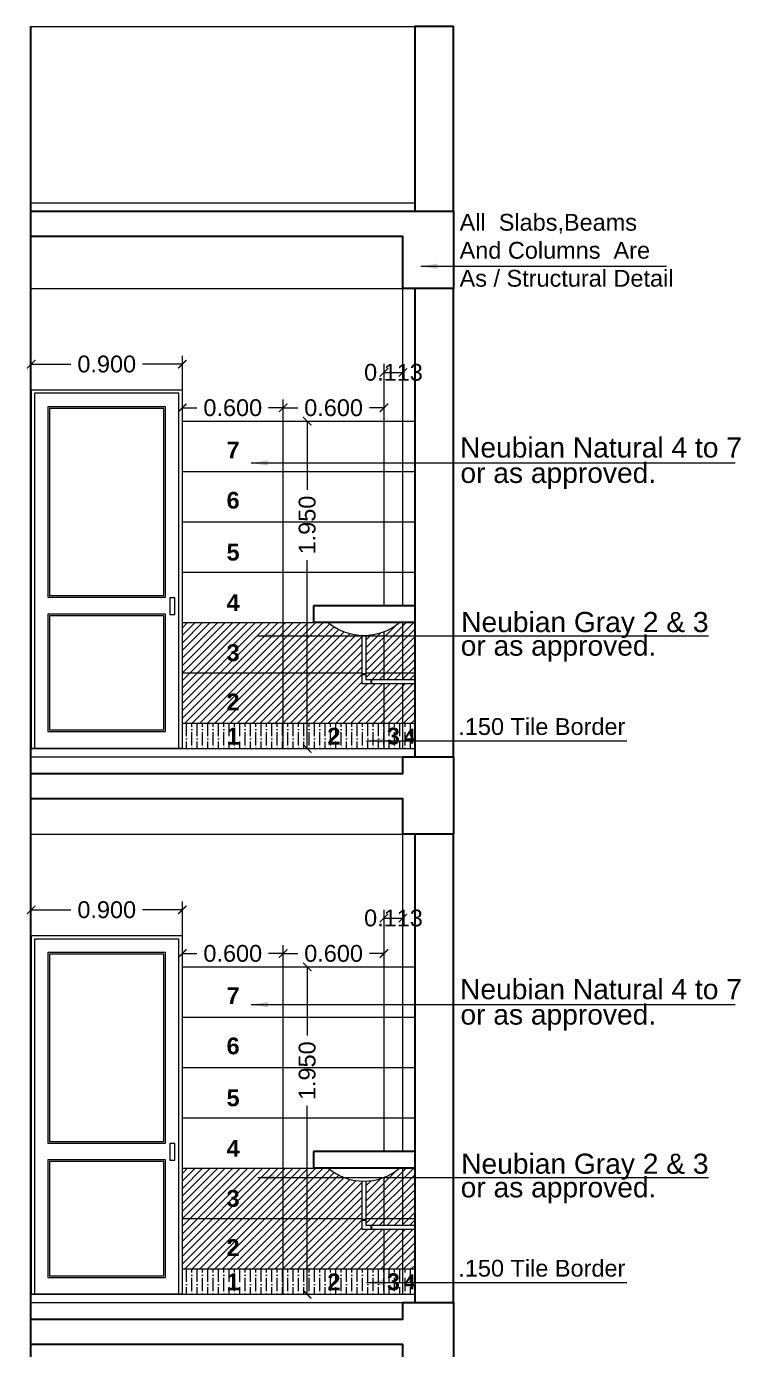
# Model space of a CAD drawing. Header units: millimetres. Extents: x 2733 to 5909, y 1038 to 2089.
# Drawn here: x 2885.24 to 2889.49, y 1048.03 to 1055.91 of the extents above; entities that cross this region are included whole.
import ezdxf

# ---------------------------------------------------------------- set-up
doc = ezdxf.new("R2010")
doc.units = ezdxf.units.MM
doc.header["$PDMODE"] = 35
doc.layers.get('0').update_dxf_attribs({"lineweight": 20})
doc.layers.get('Defpoints').update_dxf_attribs({"lineweight": 15})
for name, color, linetype, lineweight in [('beam', 43, 'Continuous', 20), ('Column', 251, 'Continuous', 30), ('DIM', 6, 'Continuous', 18), ('dim.1', 6, 'Continuous', 18), ('Door', 54, 'Continuous', 18), ('FLOOR FINISH', 10, 'Continuous', 15), ('FUR', 32, 'Continuous', 15), ('Hatch', 43, 'Continuous', 13), ('rcc', 5, 'Continuous', 30), ('RD', 7, 'Continuous', 18), ('slab', 150, 'Continuous', 30), ('TEXT', 7, 'Continuous', 15), ('Text-1', 240, 'Continuous', 15), ('TILE HATCH-2', 123, 'Continuous', 9), ('Tiles', 91, 'Continuous', 9), ('Tiles-Text', 230, 'Continuous', 18), ('Wall', 7, 'Continuous', 30), ('WALL TILE', 40, 'Continuous', 13)]:
    doc.layers.add(name, color=color, linetype=linetype, lineweight=lineweight)
doc.styles.add('dim-stylus bt', font='arial.ttf')
doc.styles.add('L120', font='arial.ttf', dxfattribs={"height": 0.6})
doc.styles.add('Tabrej', font='arial.ttf')
doc.dimstyles.new('DIMEN', dxfattribs={"dimtxt": 0.3, "dimasz": 0.25, "dimexe": 0.18, "dimexo": 0.0625, "dimgap": 0.09, "dimtad": 0, "dimdec": 3, "dimzin": 0, "dimdsep": 46, "dimtxsty": 'Tabrej', "dimcen": 0, "dimclrd": 256, "dimclre": 256, "dimclrt": 7, "dimadec": 0, "dimazin": 0, "dimtfac": 1, "dimtdec": 3, "dimtofl": 0, "dimtmove": 0, "dimatfit": 1, "dimfxl": 0, "dimtolj": 1, "dimtzin": 0, "dimlwd": -1, "dimlwe": -1, "dimarcsym": 0})
doc.dimstyles.new('Tabrej', dxfattribs={"dimtxt": 4, "dimasz": 0.45, "dimexe": 0.18, "dimexo": 0.0625, "dimgap": 0.09, "dimtad": 0, "dimdec": 3, "dimzin": 0, "dimdsep": 46, "dimtxsty": 'Tabrej', "dimcen": 0, "dimclrd": 256, "dimclre": 256, "dimclrt": 7, "dimaunit": 1, "dimadec": 3, "dimazin": 0, "dimtfac": 1, "dimtdec": 3, "dimtofl": 0, "dimtmove": 0, "dimatfit": 3, "dimfxl": 0, "dimtolj": 1, "dimtzin": 0, "dimlwd": -1, "dimlwe": -1, "dimarcsym": 0})
pattern_1 = [(45, (120.12881, 0), (-0.0224506403, 0.0224506403), [])]
pattern_2 = [(45, (120.12881, -3.25), (-0.0224506403, 0.0224506403), [])]

# ---------------------------------------------------------------- blocks, each defined once
blk = doc.blocks.new('dg')
at = {"layer": 'Door', "ltscale": 0.05}
for p, q in [((2524.1037, -1385.8782), (2524.1037, -1383.7432)), ((2525.0037, -1383.7432), (2524.1037, -1383.7432)), ((2525.0037, -1383.7432), (2525.0037, -1385.8782))]:
    blk.add_line(p, q, dxfattribs=at)
at = {"layer": 'Door'}
blk.add_line((2524.1037, -1385.8782), (2525.0037, -1385.8782), dxfattribs=at)
at = {"layer": 'Door', "ltscale": 0.05}
blk.add_lwpolyline([(2524.1237, -1385.8782), (2524.1237, -1383.7632), (2524.9837, -1383.7632), (2524.9837, -1385.8782)], dxfattribs=at)
for points in [[(2524.2037, -1383.8432), (2524.9037, -1383.8432), (2524.9037, -1384.9782), (2524.2037, -1384.9782)], [(2524.2137, -1383.8532), (2524.8937, -1383.8532), (2524.8937, -1384.9682), (2524.2137, -1384.9682)], [(2524.1487, -1384.9804), (2524.1787, -1384.9804), (2524.1787, -1385.0804), (2524.1487, -1385.0804)], [(2524.2037, -1385.0782), (2524.9037, -1385.0782), (2524.9037, -1385.7782), (2524.2037, -1385.7782)], [(2524.2137, -1385.0882), (2524.8937, -1385.0882), (2524.8937, -1385.7682), (2524.2137, -1385.7682)]]:
    blk.add_lwpolyline(points, close=True, dxfattribs=at)
blk = doc.blocks.new('_ArchTick')
at = {"color": 0, "const_width": 0.15}
blk.add_lwpolyline([(-0.5, -0.5), (0.5, 0.5)], dxfattribs=at)
blk = doc.blocks.new('*D514')
at = {"layer": 'Defpoints', "color": 0, "lineweight": 15, "transparency": 16777216}
for p in [(2887.4766, 1053.8532), (2887.3639, 1053.5685), (2887.4766, 1053.5635)]:
    blk.add_point(p, dxfattribs=at)
at = {"layer": 'DIM', "transparency": 16777216}
for p, q in [((2887.3639, 1053.57), (2887.3639, 1053.9032)), ((2887.4766, 1053.565), (2887.4766, 1053.9032)), ((2887.3639, 1053.8532), (2887.4766, 1053.8532))]:
    blk.add_line(p, q, dxfattribs=at)
at = {"layer": 'DIM', "transparency": 16777216, "xscale": 0.05, "yscale": 0.05, "zscale": 0.05, "rotation": 180}
blk.add_blockref('_ArchTick', (2887.3639, 1053.8532), dxfattribs=at)
at = {"layer": 'DIM', "transparency": 16777216, "xscale": 0.05, "yscale": 0.05, "zscale": 0.05}
blk.add_blockref('_ArchTick', (2887.4766, 1053.8532), dxfattribs=at)
at = {"layer": 'DIM', "color": 7, "transparency": 16777216, "insert": (2887.4202, 1053.8532), "char_height": 0.1, "attachment_point": 5, "style": 'Tabrej'}
blk.add_mtext('\\A1;0.113', dxfattribs=at)
blk = doc.blocks.new('*D515')
at = {"layer": 'Defpoints', "color": 0, "lineweight": 15, "transparency": 16777216}
for p in [(2887.3639, 1053.6424), (2886.7639, 1053.5685), (2887.3639, 1053.5635)]:
    blk.add_point(p, dxfattribs=at)
at = {"layer": 'DIM', "transparency": 16777216}
for p, q in [((2886.7639, 1053.57), (2886.7639, 1053.6924)), ((2886.7639, 1053.6424), (2886.8503, 1053.6424)), ((2887.3639, 1053.6424), (2887.2774, 1053.6424)), ((2887.3639, 1053.565), (2887.3639, 1053.6924))]:
    blk.add_line(p, q, dxfattribs=at)
at = {"layer": 'DIM', "transparency": 16777216, "xscale": 0.05, "yscale": 0.05, "zscale": 0.05, "rotation": 180}
blk.add_blockref('_ArchTick', (2886.7639, 1053.6424), dxfattribs=at)
at = {"layer": 'DIM', "transparency": 16777216, "xscale": 0.05, "yscale": 0.05, "zscale": 0.05}
blk.add_blockref('_ArchTick', (2887.3639, 1053.6424), dxfattribs=at)
at = {"layer": 'DIM', "color": 7, "transparency": 16777216, "insert": (2887.0639, 1053.6424), "char_height": 0.1, "attachment_point": 5, "style": 'Tabrej'}
blk.add_mtext('\\A1;0.600', dxfattribs=at)
blk = doc.blocks.new('*D516')
at = {"layer": 'Defpoints', "color": 0, "lineweight": 15, "transparency": 16777216}
for p in [(2886.7639, 1053.6424), (2886.1639, 1053.5685), (2886.7639, 1053.5635)]:
    blk.add_point(p, dxfattribs=at)
at = {"layer": 'DIM', "transparency": 16777216}
for p, q in [((2886.1639, 1053.57), (2886.1639, 1053.6924)), ((2886.1639, 1053.6424), (2886.2503, 1053.6424)), ((2886.7639, 1053.6424), (2886.6774, 1053.6424)), ((2886.7639, 1053.565), (2886.7639, 1053.6924))]:
    blk.add_line(p, q, dxfattribs=at)
at = {"layer": 'DIM', "transparency": 16777216, "xscale": 0.05, "yscale": 0.05, "zscale": 0.05, "rotation": 180}
blk.add_blockref('_ArchTick', (2886.1639, 1053.6424), dxfattribs=at)
at = {"layer": 'DIM', "transparency": 16777216, "xscale": 0.05, "yscale": 0.05, "zscale": 0.05}
blk.add_blockref('_ArchTick', (2886.7639, 1053.6424), dxfattribs=at)
at = {"layer": 'DIM', "color": 7, "transparency": 16777216, "insert": (2886.4639, 1053.6424), "char_height": 0.1, "attachment_point": 5, "style": 'Tabrej'}
blk.add_mtext('\\A1;0.600', dxfattribs=at)
blk = doc.blocks.new('*D517')
at = {"layer": 'Defpoints', "color": 0, "lineweight": 15, "transparency": 16777216}
for p in [(2886.1639, 1053.9025), (2885.2639, 1053.7485), (2886.1639, 1053.7485)]:
    blk.add_point(p, dxfattribs=at)
at = {"layer": 'DIM', "transparency": 16777216}
for p, q in [((2885.2639, 1053.75), (2885.2639, 1053.9525)), ((2886.1639, 1053.75), (2886.1639, 1053.9525)), ((2885.2639, 1053.9025), (2885.5003, 1053.9025)), ((2886.1639, 1053.9025), (2885.9274, 1053.9025))]:
    blk.add_line(p, q, dxfattribs=at)
at = {"layer": 'DIM', "transparency": 16777216, "xscale": 0.05, "yscale": 0.05, "zscale": 0.05, "rotation": 180}
blk.add_blockref('_ArchTick', (2885.2639, 1053.9025), dxfattribs=at)
at = {"layer": 'DIM', "transparency": 16777216, "xscale": 0.05, "yscale": 0.05, "zscale": 0.05}
blk.add_blockref('_ArchTick', (2886.1639, 1053.9025), dxfattribs=at)
at = {"layer": 'DIM', "color": 7, "transparency": 16777216, "insert": (2885.7139, 1053.9025), "char_height": 0.1, "attachment_point": 5, "style": 'Tabrej'}
blk.add_mtext('\\A1;0.900', dxfattribs=at)
blk = doc.blocks.new('*D518')
at = {"layer": 'Defpoints', "color": 0, "lineweight": 15, "transparency": 16777216}
for p in [(2886.7958, 1053.5625), (2886.8215, 1051.6125), (2886.9068, 1051.6125)]:
    blk.add_point(p, dxfattribs=at)
at = {"layer": 'DIM', "transparency": 16777216}
for p, q in [((2886.7973, 1053.5625), (2886.9568, 1053.5625)), ((2886.9068, 1053.5625), (2886.9068, 1053.1531)), ((2886.9068, 1051.6125), (2886.9068, 1052.7354)), ((2886.823, 1051.6125), (2886.9568, 1051.6125))]:
    blk.add_line(p, q, dxfattribs=at)
at = {"layer": 'DIM', "transparency": 16777216, "xscale": 0.05, "yscale": 0.05, "zscale": 0.05}
for p, rotation in [((2886.9068, 1053.5625), 90), ((2886.9068, 1051.6125), 270)]:
    blk.add_blockref('_ArchTick', p, dxfattribs=dict(at, rotation=rotation))
at = {"layer": 'DIM', "color": 7, "transparency": 16777216, "insert": (2886.9068, 1052.9442), "char_height": 0.1, "attachment_point": 5, "rotation": 90, "style": 'Tabrej'}
blk.add_mtext('\\A1;1.950', dxfattribs=at)
blk = doc.blocks.new('*D519')
at = {"layer": 'Defpoints', "color": 0, "lineweight": 15, "transparency": 16777216}
for p in [(2887.4766, 1050.6032), (2887.3639, 1050.3185), (2887.4766, 1050.3135)]:
    blk.add_point(p, dxfattribs=at)
at = {"layer": 'DIM', "transparency": 16777216}
for p, q in [((2887.3639, 1050.32), (2887.3639, 1050.6532)), ((2887.4766, 1050.315), (2887.4766, 1050.6532)), ((2887.3639, 1050.6032), (2887.4766, 1050.6032))]:
    blk.add_line(p, q, dxfattribs=at)
at = {"layer": 'DIM', "transparency": 16777216, "xscale": 0.05, "yscale": 0.05, "zscale": 0.05, "rotation": 180}
blk.add_blockref('_ArchTick', (2887.3639, 1050.6032), dxfattribs=at)
at = {"layer": 'DIM', "transparency": 16777216, "xscale": 0.05, "yscale": 0.05, "zscale": 0.05}
blk.add_blockref('_ArchTick', (2887.4766, 1050.6032), dxfattribs=at)
at = {"layer": 'DIM', "color": 7, "transparency": 16777216, "insert": (2887.4202, 1050.6032), "char_height": 0.1, "attachment_point": 5, "style": 'Tabrej'}
blk.add_mtext('\\A1;0.113', dxfattribs=at)
blk = doc.blocks.new('*D520')
at = {"layer": 'Defpoints', "color": 0, "lineweight": 15, "transparency": 16777216}
for p in [(2887.3639, 1050.3924), (2886.7639, 1050.3185), (2887.3639, 1050.3135)]:
    blk.add_point(p, dxfattribs=at)
at = {"layer": 'DIM', "transparency": 16777216}
for p, q in [((2886.7639, 1050.32), (2886.7639, 1050.4424)), ((2886.7639, 1050.3924), (2886.8503, 1050.3924)), ((2887.3639, 1050.3924), (2887.2774, 1050.3924)), ((2887.3639, 1050.315), (2887.3639, 1050.4424))]:
    blk.add_line(p, q, dxfattribs=at)
at = {"layer": 'DIM', "transparency": 16777216, "xscale": 0.05, "yscale": 0.05, "zscale": 0.05, "rotation": 180}
blk.add_blockref('_ArchTick', (2886.7639, 1050.3924), dxfattribs=at)
at = {"layer": 'DIM', "transparency": 16777216, "xscale": 0.05, "yscale": 0.05, "zscale": 0.05}
blk.add_blockref('_ArchTick', (2887.3639, 1050.3924), dxfattribs=at)
at = {"layer": 'DIM', "color": 7, "transparency": 16777216, "insert": (2887.0639, 1050.3924), "char_height": 0.1, "attachment_point": 5, "style": 'Tabrej'}
blk.add_mtext('\\A1;0.600', dxfattribs=at)
blk = doc.blocks.new('*D521')
at = {"layer": 'Defpoints', "color": 0, "lineweight": 15, "transparency": 16777216}
for p in [(2886.7639, 1050.3924), (2886.1639, 1050.3185), (2886.7639, 1050.3135)]:
    blk.add_point(p, dxfattribs=at)
at = {"layer": 'DIM', "transparency": 16777216}
for p, q in [((2886.1639, 1050.32), (2886.1639, 1050.4424)), ((2886.1639, 1050.3924), (2886.2503, 1050.3924)), ((2886.7639, 1050.3924), (2886.6774, 1050.3924)), ((2886.7639, 1050.315), (2886.7639, 1050.4424))]:
    blk.add_line(p, q, dxfattribs=at)
at = {"layer": 'DIM', "transparency": 16777216, "xscale": 0.05, "yscale": 0.05, "zscale": 0.05, "rotation": 180}
blk.add_blockref('_ArchTick', (2886.1639, 1050.3924), dxfattribs=at)
at = {"layer": 'DIM', "transparency": 16777216, "xscale": 0.05, "yscale": 0.05, "zscale": 0.05}
blk.add_blockref('_ArchTick', (2886.7639, 1050.3924), dxfattribs=at)
at = {"layer": 'DIM', "color": 7, "transparency": 16777216, "insert": (2886.4639, 1050.3924), "char_height": 0.1, "attachment_point": 5, "style": 'Tabrej'}
blk.add_mtext('\\A1;0.600', dxfattribs=at)
blk = doc.blocks.new('*D523')
at = {"layer": 'Defpoints', "color": 0, "lineweight": 15, "transparency": 16777216}
for p in [(2886.1639, 1050.6525), (2885.2639, 1050.4985), (2886.1639, 1050.4985)]:
    blk.add_point(p, dxfattribs=at)
at = {"layer": 'DIM', "transparency": 16777216}
for p, q in [((2885.2639, 1050.5), (2885.2639, 1050.7025)), ((2885.2639, 1050.6525), (2885.5003, 1050.6525)), ((2886.1639, 1050.6525), (2885.9274, 1050.6525)), ((2886.1639, 1050.5), (2886.1639, 1050.7025))]:
    blk.add_line(p, q, dxfattribs=at)
at = {"layer": 'DIM', "transparency": 16777216, "xscale": 0.05, "yscale": 0.05, "zscale": 0.05, "rotation": 180}
blk.add_blockref('_ArchTick', (2885.2639, 1050.6525), dxfattribs=at)
at = {"layer": 'DIM', "transparency": 16777216, "xscale": 0.05, "yscale": 0.05, "zscale": 0.05}
blk.add_blockref('_ArchTick', (2886.1639, 1050.6525), dxfattribs=at)
at = {"layer": 'DIM', "color": 7, "transparency": 16777216, "insert": (2885.7139, 1050.6525), "char_height": 0.1, "attachment_point": 5, "style": 'Tabrej'}
blk.add_mtext('\\A1;0.900', dxfattribs=at)
blk = doc.blocks.new('*D522')
at = {"layer": 'Defpoints', "color": 0, "lineweight": 15, "transparency": 16777216}
for p in [(2886.7958, 1050.3125), (2886.8215, 1048.3625), (2886.9068, 1048.3625)]:
    blk.add_point(p, dxfattribs=at)
at = {"layer": 'DIM', "transparency": 16777216}
for p, q in [((2886.7973, 1050.3125), (2886.9568, 1050.3125)), ((2886.9068, 1050.3125), (2886.9068, 1049.9031)), ((2886.9068, 1048.3625), (2886.9068, 1049.4854)), ((2886.823, 1048.3625), (2886.9568, 1048.3625))]:
    blk.add_line(p, q, dxfattribs=at)
at = {"layer": 'DIM', "transparency": 16777216, "xscale": 0.05, "yscale": 0.05, "zscale": 0.05}
for p, rotation in [((2886.9068, 1050.3125), 90), ((2886.9068, 1048.3625), 270)]:
    blk.add_blockref('_ArchTick', p, dxfattribs=dict(at, rotation=rotation))
at = {"layer": 'DIM', "color": 7, "transparency": 16777216, "insert": (2886.9068, 1049.6942), "char_height": 0.1, "attachment_point": 5, "rotation": 90, "style": 'Tabrej'}
blk.add_mtext('\\A1;1.950', dxfattribs=at)
blk = doc.blocks.new('gd')
at = {"layer": 'TEXT', "insert": (2851.3562, 1054.9194), "char_height": 0.1, "width": 22.011289, "attachment_point": 1, "style": 'L120'}
blk.add_mtext('All  Slabs,Beams\\PAnd Columns  Are\\PAs / Structural Detail', dxfattribs=at)
at = {"layer": 'dim.1', "ltscale": 0.02}
blk.add_leader([(2851.125, 1054.6077), (2852.588, 1054.6077)], dimstyle='Tabrej', override={"dimasz": 0.1}, dxfattribs=at)

msp = doc.modelspace()

# ---------------------------------------------------------------- hatches: boundary and pattern name
at = {"layer": 'Hatch', "lineweight": 15}
h = msp.add_hatch(dxfattribs=at)
h.set_pattern_fill('ANSI36', color=256, scale=0.01, angle=45, style=0)
h.set_pattern_definition([(90, (120.12881, 0), (-0.03175, 0.0555625), [0.079375, -0.015875, 0, -0.015875])])
h.paths.add_polyline_path([(2886.7639, 1051.7635), (2886.1639, 1051.7635), (2886.1639, 1051.6135), (2886.7639, 1051.6135)])
h.paths.add_polyline_path([(2887.3639, 1051.7635), (2886.7639, 1051.7635), (2886.7639, 1051.6135), (2887.3639, 1051.6135)])
h.paths.add_polyline_path([(2887.4766, 1051.7635), (2887.3639, 1051.7635), (2887.3639, 1051.6135), (2887.4766, 1051.6135)], flags=16)
h.paths.add_polyline_path([(2887.5466, 1051.7635), (2887.4766, 1051.7635), (2887.4766, 1051.6135), (2887.5466, 1051.6135)], flags=16)
h.paths.add_polyline_path([(2886.4079, 1051.5818), (2886.5356, 1051.5818), (2886.5356, 1051.7878), (2886.4079, 1051.7878)], flags=9)
h.paths.add_polyline_path([(2887.0038, 1051.5818), (2887.1315, 1051.5818), (2887.1315, 1051.7878), (2887.0038, 1051.7878)], flags=9)
h.paths.add_polyline_path([(2887.3565, 1051.5826), (2887.4842, 1051.5826), (2887.4842, 1051.7887), (2887.3565, 1051.7887)], flags=9)
h.paths.add_polyline_path([(2887.4607, 1051.5943), (2887.5731, 1051.5943), (2887.5731, 1051.7757), (2887.4607, 1051.7757)], flags=9)
h = msp.add_hatch(dxfattribs=at)
h.set_pattern_fill('ANSI36', color=256, scale=0.01, angle=45, style=0)
h.set_pattern_definition([(90, (120.12881, -3.25), (-0.03175, 0.0555625), [0.079375, -0.015875, 0, -0.015875])])
h.paths.add_polyline_path([(2886.7639, 1048.5135), (2886.1639, 1048.5135), (2886.1639, 1048.3635), (2886.7639, 1048.3635)])
h.paths.add_polyline_path([(2887.3639, 1048.5135), (2886.7639, 1048.5135), (2886.7639, 1048.3635), (2887.3639, 1048.3635)])
h.paths.add_polyline_path([(2887.4766, 1048.5135), (2887.3639, 1048.5135), (2887.3639, 1048.3635), (2887.4766, 1048.3635)], flags=16)
h.paths.add_polyline_path([(2887.5466, 1048.5135), (2887.4766, 1048.5135), (2887.4766, 1048.3635), (2887.5466, 1048.3635)], flags=16)
h.paths.add_polyline_path([(2886.4079, 1048.3318), (2886.5356, 1048.3318), (2886.5356, 1048.5378), (2886.4079, 1048.5378)], flags=9)
h.paths.add_polyline_path([(2887.0038, 1048.3318), (2887.1315, 1048.3318), (2887.1315, 1048.5378), (2887.0038, 1048.5378)], flags=9)
h.paths.add_polyline_path([(2887.3565, 1048.3326), (2887.4842, 1048.3326), (2887.4842, 1048.5387), (2887.3565, 1048.5387)], flags=9)
h.paths.add_polyline_path([(2887.4607, 1048.3443), (2887.5731, 1048.3443), (2887.5731, 1048.5257), (2887.4607, 1048.5257)], flags=9)
at = {"layer": 'TILE HATCH-2'}
h = msp.add_hatch(dxfattribs=at)
h.set_pattern_fill('ANSI31', color=256, scale=0.01, style=0)
h.set_pattern_definition(pattern_1)
h.paths.add_polyline_path([(2886.7639, 1052.3635), (2886.1639, 1052.3635), (2886.1639, 1052.0635), (2886.7639, 1052.0635)])
h.paths.add_polyline_path([(2886.7639, 1052.0635), (2886.1639, 1052.0635), (2886.1639, 1051.7635), (2886.7639, 1051.7635)])
h.paths.add_polyline_path([(2887.3639, 1051.9997), (2887.2315, 1051.9997), (2887.2315, 1052.0635), (2886.7639, 1052.0635), (2886.7639, 1051.7635), (2887.3639, 1051.7635)])
h.paths.add_polyline_path([(2887.2315, 1052.2866, -0.166189), (2887.0318, 1052.3635), (2886.944, 1052.3635), (2886.7639, 1052.3635), (2886.7639, 1052.0635), (2887.2315, 1052.0635)])
h.paths.add_polyline_path([(2887.3639, 1052.3089, -0.083417), (2887.2565, 1052.2866), (2887.2565, 1052.0635), (2887.3639, 1052.0635)])
h.paths.add_polyline_path([(2887.4766, 1052.363), (2887.4558, 1052.363, -0.081158), (2887.3639, 1052.3089), (2887.3639, 1052.0635), (2887.4766, 1052.0635)])
h.paths.add_polyline_path([(2887.5466, 1052.363), (2887.4766, 1052.363), (2887.4766, 1052.0635), (2887.5466, 1052.0635)])
h.paths.add_polyline_path([(2887.4766, 1051.9997), (2887.3639, 1051.9997), (2887.3639, 1051.7635), (2887.4766, 1051.7635)])
h.paths.add_polyline_path([(2887.5466, 1051.9997), (2887.4766, 1051.9997), (2887.4766, 1051.7635), (2887.5466, 1051.7635)])
h.paths.add_polyline_path([(2886.4024, 1052.0791), (2886.5301, 1052.0791), (2886.5301, 1052.2852), (2886.4024, 1052.2852)], flags=24)
h.paths.add_polyline_path([(2886.4038, 1051.7856), (2886.5315, 1051.7856), (2886.5315, 1051.9917), (2886.4038, 1051.9917)], flags=24)
h = msp.add_hatch(dxfattribs=at)
h.set_pattern_fill('ANSI31', color=256, scale=0.01, style=0)
h.set_pattern_definition(pattern_1)
h.paths.add_polyline_path([(2887.4766, 1052.0635), (2887.3639, 1052.0635), (2887.3639, 1052.0247), (2887.4766, 1052.0247)])
h.paths.add_polyline_path([(2887.5466, 1052.0635), (2887.4766, 1052.0635), (2887.4766, 1052.0247), (2887.5466, 1052.0247)])
h.paths.add_polyline_path([(2887.3639, 1052.0635), (2887.2565, 1052.0635), (2887.2565, 1052.0247), (2887.3639, 1052.0247)])
h = msp.add_hatch(dxfattribs=at)
h.set_pattern_fill('ANSI31', color=256, scale=0.01, style=0)
h.set_pattern_definition(pattern_2)
h.paths.add_polyline_path([(2886.7639, 1049.1135), (2886.1639, 1049.1135), (2886.1639, 1048.8135), (2886.7639, 1048.8135)])
h.paths.add_polyline_path([(2886.7639, 1048.8135), (2886.1639, 1048.8135), (2886.1639, 1048.5135), (2886.7639, 1048.5135)])
h.paths.add_polyline_path([(2887.3639, 1048.7497), (2887.2315, 1048.7497), (2887.2315, 1048.8135), (2886.7639, 1048.8135), (2886.7639, 1048.5135), (2887.3639, 1048.5135)])
h.paths.add_polyline_path([(2887.2315, 1049.0366, -0.166189), (2887.0318, 1049.1135), (2886.944, 1049.1135), (2886.7639, 1049.1135), (2886.7639, 1048.8135), (2887.2315, 1048.8135)])
h.paths.add_polyline_path([(2887.3639, 1049.0589, -0.083417), (2887.2565, 1049.0366), (2887.2565, 1048.8135), (2887.3639, 1048.8135)])
h.paths.add_polyline_path([(2887.4766, 1049.113), (2887.4558, 1049.113, -0.081158), (2887.3639, 1049.0589), (2887.3639, 1048.8135), (2887.4766, 1048.8135)])
h.paths.add_polyline_path([(2887.5466, 1049.113), (2887.4766, 1049.113), (2887.4766, 1048.8135), (2887.5466, 1048.8135)])
h.paths.add_polyline_path([(2887.4766, 1048.7497), (2887.3639, 1048.7497), (2887.3639, 1048.5135), (2887.4766, 1048.5135)])
h.paths.add_polyline_path([(2887.5466, 1048.7497), (2887.4766, 1048.7497), (2887.4766, 1048.5135), (2887.5466, 1048.5135)])
h.paths.add_polyline_path([(2886.4024, 1048.8291), (2886.5301, 1048.8291), (2886.5301, 1049.0352), (2886.4024, 1049.0352)], flags=24)
h.paths.add_polyline_path([(2886.4038, 1048.5356), (2886.5315, 1048.5356), (2886.5315, 1048.7417), (2886.4038, 1048.7417)], flags=24)
h = msp.add_hatch(dxfattribs=at)
h.set_pattern_fill('ANSI31', color=256, scale=0.01, style=0)
h.set_pattern_definition(pattern_2)
h.paths.add_polyline_path([(2887.4766, 1048.8135), (2887.3639, 1048.8135), (2887.3639, 1048.7747), (2887.4766, 1048.7747)])
h.paths.add_polyline_path([(2887.5466, 1048.8135), (2887.4766, 1048.8135), (2887.4766, 1048.7747), (2887.5466, 1048.7747)])
h.paths.add_polyline_path([(2887.3639, 1048.8135), (2887.2565, 1048.8135), (2887.2565, 1048.7747), (2887.3639, 1048.7747)])

# ---------------------------------------------------------------- linework, layer by layer
at = {"lineweight": 15}
msp.add_line((2885.2605, 1055.9135), (2887.7766, 1055.9135), dxfattribs=at)
at = {"layer": 'beam', "lineweight": 15}
for p, q in [((2885.2605, 1054.3535), (2887.4766, 1054.3535)), ((2885.2605, 1051.1035), (2887.4766, 1051.1035))]:
    msp.add_line(p, q, dxfattribs=at)
at = {"layer": 'Column', "lineweight": 15}
for p, q in [((2887.4766, 1053.5635), (2887.4766, 1054.3535)), ((2887.4766, 1050.3135), (2887.4766, 1051.1035))]:
    msp.add_line(p, q, dxfattribs=at)
at = {"layer": 'FLOOR FINISH', "lineweight": 15}
for p, q in [((2885.2605, 1054.8635), (2887.5466, 1054.8635)), ((2885.2605, 1051.6135), (2887.5466, 1051.6135)), ((2885.2605, 1051.5635), (2887.4766, 1051.5635)), ((2885.2605, 1048.3635), (2887.5466, 1048.3635)), ((2885.2605, 1048.3135), (2887.4766, 1048.3135))]:
    msp.add_line(p, q, dxfattribs=at)
at = {"layer": 'FUR'}
for p, q in [((2887.2315, 1052.2864), (2887.2315, 1051.9997)), ((2887.2565, 1052.2864), (2887.2565, 1052.0247)), ((2887.2565, 1052.0583), (2887.2315, 1052.0583)), ((2887.2565, 1052.0528), (2887.2315, 1052.0528)), ((2887.2315, 1051.9997), (2887.5466, 1051.9997)), ((2887.2565, 1052.0247), (2887.5466, 1052.0247)), ((2887.2846, 1052.0247), (2887.2846, 1051.9997)), ((2887.2901, 1052.0247), (2887.2901, 1051.9997)), ((2887.2315, 1049.0364), (2887.2315, 1048.7497)), ((2887.2565, 1049.0364), (2887.2565, 1048.7747)), ((2887.2565, 1048.8083), (2887.2315, 1048.8083)), ((2887.2565, 1048.8028), (2887.2315, 1048.8028)), ((2887.2315, 1048.7497), (2887.5466, 1048.7497)), ((2887.2565, 1048.7747), (2887.5466, 1048.7747)), ((2887.2846, 1048.7747), (2887.2846, 1048.7497)), ((2887.2901, 1048.7747), (2887.2901, 1048.7497))]:
    msp.add_line(p, q, dxfattribs=at)
for centre in [(2887.244, 1052.6172), (2887.244, 1049.3672)]:
    msp.add_arc(centre, 0.3308, 230.09182, 309.90818, dxfattribs=at)
at = {"layer": 'rcc'}
for points in [[(2885.2605, 1054.8135), (2887.7766, 1054.8135), (2887.7766, 1054.3535), (2887.4766, 1054.3535), (2887.4766, 1054.6635), (2885.2605, 1054.6635)], [(2885.2605, 1051.4635), (2887.4766, 1051.4635), (2887.4766, 1051.5635), (2887.7766, 1051.5635), (2887.7766, 1051.1035), (2887.4766, 1051.1035), (2887.4766, 1051.3135), (2885.2605, 1051.3135)], [(2885.2605, 1048.2135), (2887.4766, 1048.2135), (2887.4766, 1048.3135), (2887.7766, 1048.3135), (2887.7766, 1047.8535), (2887.4766, 1047.8535), (2887.4766, 1048.0635), (2885.2605, 1048.0635)]]:
    msp.add_lwpolyline(points, dxfattribs=at)
at = {"layer": 'slab'}
for p, q in [((2887.5466, 1052.4635), (2886.944, 1052.4635)), ((2886.944, 1052.4635), (2886.944, 1052.3635)), ((2887.5466, 1052.3635), (2886.944, 1052.3635)), ((2887.5466, 1049.2135), (2886.944, 1049.2135)), ((2886.944, 1049.2135), (2886.944, 1049.1135)), ((2887.5466, 1049.1135), (2886.944, 1049.1135))]:
    msp.add_line(p, q, dxfattribs=at)
at = {"layer": 'Tiles', "lineweight": 15}
for p, q in [((2886.1639, 1053.5635), (2887.5466, 1053.5635)), ((2886.7639, 1051.6135), (2886.7639, 1053.5635)), ((2887.3639, 1052.4635), (2887.3639, 1053.5635)), ((2887.4766, 1052.4635), (2887.4766, 1053.5635)), ((2886.1639, 1053.2635), (2887.5466, 1053.2635)), ((2886.1639, 1052.9635), (2887.5466, 1052.9635)), ((2886.1639, 1052.6635), (2887.5466, 1052.6635)), ((2886.1639, 1052.3635), (2887.5466, 1052.3635)), ((2887.4766, 1052.0247), (2887.4766, 1052.3635)), ((2887.3639, 1052.0247), (2887.3639, 1052.3089)), ((2886.1639, 1052.0635), (2887.2315, 1052.0635)), ((2887.2565, 1052.0635), (2887.5466, 1052.0635)), ((2887.3639, 1051.6135), (2887.3639, 1051.9997)), ((2887.4766, 1051.6135), (2887.4766, 1051.9997)), ((2886.1639, 1051.7635), (2887.5466, 1051.7635)), ((2886.1639, 1050.3135), (2887.5466, 1050.3135)), ((2886.7639, 1048.3635), (2886.7639, 1050.3135)), ((2887.3639, 1049.2135), (2887.3639, 1050.3135)), ((2887.4766, 1049.2135), (2887.4766, 1050.3135)), ((2886.1639, 1050.0135), (2887.5466, 1050.0135)), ((2886.1639, 1049.7135), (2887.5466, 1049.7135)), ((2886.1639, 1049.4135), (2887.5466, 1049.4135)), ((2886.1639, 1049.1135), (2887.5466, 1049.1135)), ((2887.3639, 1048.7747), (2887.3639, 1049.0589)), ((2887.4766, 1048.7747), (2887.4766, 1049.1135)), ((2886.1639, 1048.8135), (2887.2315, 1048.8135)), ((2887.2565, 1048.8135), (2887.5466, 1048.8135)), ((2887.3639, 1048.3635), (2887.3639, 1048.7497)), ((2887.4766, 1048.3635), (2887.4766, 1048.7497)), ((2886.1639, 1048.5135), (2887.5466, 1048.5135))]:
    msp.add_line(p, q, dxfattribs=at)
at = {"layer": 'Wall'}
msp.add_line((2885.2605, 1055.9135), (2885.2605, 1041.8135), dxfattribs=at)
for points in [[(2887.5466, 1054.8135), (2887.7766, 1054.8135), (2887.7766, 1055.9135), (2887.5466, 1055.9135)], [(2887.5466, 1051.5635), (2887.7766, 1051.5635), (2887.7766, 1054.3535), (2887.5466, 1054.3535)], [(2887.5466, 1048.3135), (2887.7766, 1048.3135), (2887.7766, 1051.1035), (2887.5466, 1051.1035)]]:
    msp.add_lwpolyline(points, close=True, dxfattribs=at)
at = {"layer": 'WALL TILE', "ltscale": 0.05}
for p, q in [((2887.4558, 1052.363), (2887.5466, 1052.363)), ((2887.4558, 1049.113), (2887.5466, 1049.113))]:
    msp.add_line(p, q, dxfattribs=at)

# ---------------------------------------------------------------- block references
at = {"layer": 'Door', "linetype": 'Continuous', "xscale": -1}
for p in [(5410.2675, 2437.4917), (5410.2675, 2434.2417)]:
    msp.add_blockref('dg', p, dxfattribs=at)
at = {"layer": 'RD', "lineweight": 15}
msp.add_blockref('gd', (36.4576, -0.1223), dxfattribs=at)

# ---------------------------------------------------------------- texts
at = {"layer": 'TEXT', "char_height": 0.1, "width": 1.137347, "attachment_point": 3, "style": 'L120'}
for insert in [(2888.8002, 1051.7939), (2888.8002, 1048.5678)]:
    msp.add_mtext('{\\fArial|b0|i0|c0|p34; .150 Tile Border}', dxfattribs=dict(at, insert=insert))
at = {"layer": 'Text-1', "linetype": 'Continuous', "style": 'dim-stylus bt'}
for s, p in [('        Neubian Natural 4 to 7', (2887.4442, 1053.346)), ('or as approved.', (2887.8189, 1053.1949)), ('     Neubian Gray 2 & 3', (2887.5904, 1052.3065)), ('or as approved.', (2887.8203, 1052.166)), ('        Neubian Natural 4 to 7', (2887.4442, 1050.1199)), ('or as approved.', (2887.8189, 1049.9688)), ('     Neubian Gray 2 & 3', (2887.5904, 1049.0804)), ('or as approved.', (2887.8203, 1048.9398))]:
    msp.add_text(s, height=0.12, dxfattribs=at).set_placement(p)
at = {"layer": 'Tiles-Text', "width": 0.096954, "attachment_point": 5, "style": 'dim-stylus bt'}
for s, insert, char_height in [('{\\fArial|b1|i0|c0|p34;7}', (2886.4659, 1053.3912), 0.1), ('{\\fArial|b1|i0|c0|p34;6}', (2886.4659, 1053.0912), 0.1), ('{\\fArial|b1|i0|c0|p34;5}', (2886.4659, 1052.7817), 0.1), ('{\\fArial|b1|i0|c0|p34;4}', (2886.4659, 1052.4818), 0.1), ('{\\fArial|b1|i0|c0|p34;3}', (2886.4659, 1052.1831), 0.1), ('{\\fArial|b1|i0|c0|p34;2}', (2886.4659, 1051.8905), 0.1), ('{\\fArial|b1|i0|c0|p34;1}', (2886.4659, 1051.6866), 0.1), ('{\\fArial|b1|i0|c0|p34;2}', (2887.0659, 1051.6866), 0.1), ('{\\fArial|b1|i0|c0|p34;3}', (2887.42, 1051.6866), 0.1), ('{\\fArial|b1|i0|c0|p34;4}', (2887.5167, 1051.6866), 0.088), ('{\\fArial|b1|i0|c0|p34;7}', (2886.4659, 1050.1412), 0.1), ('{\\fArial|b1|i0|c0|p34;6}', (2886.4659, 1049.8412), 0.1), ('{\\fArial|b1|i0|c0|p34;5}', (2886.4659, 1049.5317), 0.1), ('{\\fArial|b1|i0|c0|p34;4}', (2886.4659, 1049.2318), 0.1), ('{\\fArial|b1|i0|c0|p34;3}', (2886.4659, 1048.9331), 0.1), ('{\\fArial|b1|i0|c0|p34;2}', (2886.4659, 1048.6405), 0.1), ('{\\fArial|b1|i0|c0|p34;1}', (2886.4659, 1048.4366), 0.1), ('{\\fArial|b1|i0|c0|p34;2}', (2887.0659, 1048.4366), 0.1), ('{\\fArial|b1|i0|c0|p34;3}', (2887.42, 1048.4366), 0.1), ('{\\fArial|b1|i0|c0|p34;4}', (2887.5167, 1048.4366), 0.088)]:
    msp.add_mtext(s, dxfattribs=dict(at, insert=insert, char_height=char_height))

# ---------------------------------------------------------------- dimensions: what is measured, and where the dimension line sits
at = {"layer": 'DIM'}
for base, p1, p2, picture, middle in [((2886.1639, 1053.9025), (2885.2639, 1053.7485), (2886.1639, 1053.7485), '*D517', (2885.7139, 1053.9025)), ((2886.7639, 1053.6424), (2886.1639, 1053.5685), (2886.7639, 1053.5635), '*D516', (2886.4639, 1053.6424)), ((2887.3639, 1053.6424), (2886.7639, 1053.5685), (2887.3639, 1053.5635), '*D515', (2887.0639, 1053.6424)), ((2886.1639, 1050.6525), (2885.2639, 1050.4985), (2886.1639, 1050.4985), '*D523', (2885.7139, 1050.6525)), ((2886.7639, 1050.3924), (2886.1639, 1050.3185), (2886.7639, 1050.3135), '*D521', (2886.4639, 1050.3924)), ((2887.3639, 1050.3924), (2886.7639, 1050.3185), (2887.3639, 1050.3135), '*D520', (2887.0639, 1050.3924))]:
    dim = msp.add_linear_dim(base=base, p1=p1, p2=p2, dimstyle='DIMEN', override={"dimscale": 0.5, "dimtxt": 0.2, "dimasz": 0.1, "dimexe": 0.1, "dimexo": 0.003, "dimblk1": 'ArchTick', "dimblk2": 'ArchTick', "dimsah": 1}, dxfattribs=at)
    dim.commit()
    dim.dimension.update_dxf_attribs({"geometry": picture, "text_midpoint": middle})
for base, p1, p2, picture, middle in [((2887.4766, 1053.8532), (2887.3639, 1053.5685), (2887.4766, 1053.5635), '*D514', (2887.4202, 1053.8532)), ((2887.4766, 1050.6032), (2887.3639, 1050.3185), (2887.4766, 1050.3135), '*D519', (2887.4202, 1050.6032))]:
    dim = msp.add_linear_dim(base=base, p1=p1, p2=p2, dimstyle='DIMEN', override={"dimscale": 0.5, "dimtxt": 0.2, "dimasz": 0.1, "dimexe": 0.1, "dimexo": 0.003, "dimblk1": 'ArchTick', "dimblk2": 'ArchTick', "dimsah": 1}, dxfattribs=at)
    dim.commit()
    dim.dimension.update_dxf_attribs({"geometry": picture, "text_midpoint": middle, "dimtype": 160})
for base, p1, p2, picture, middle in [((2886.9068, 1051.6125), (2886.7958, 1053.5625), (2886.8215, 1051.6125), '*D518', (2886.9068, 1052.9442)), ((2886.9068, 1048.3625), (2886.7958, 1050.3125), (2886.8215, 1048.3625), '*D522', (2886.9068, 1049.6942))]:
    dim = msp.add_linear_dim(base=base, p1=p1, p2=p2, angle=90, dimstyle='DIMEN', override={"dimscale": 0.5, "dimtxt": 0.2, "dimasz": 0.1, "dimexe": 0.1, "dimexo": 0.003, "dimblk1": 'ArchTick', "dimblk2": 'ArchTick', "dimsah": 1}, dxfattribs=at)
    dim.commit()
    dim.dimension.update_dxf_attribs({"geometry": picture, "text_midpoint": middle, "dimtype": 160})

# ---------------------------------------------------------------- leaders
at = {"layer": 'dim.1', "ltscale": 0.02}
for points in [[(2886.5731, 1053.3138), (2889.4544, 1053.3138)], [(2886.6132, 1052.2849), (2889.2956, 1052.2849)], [(2887.26, 1051.6594), (2888.8097, 1051.6594)], [(2886.5731, 1050.0877), (2889.4544, 1050.0877)], [(2886.6132, 1049.0587), (2889.2956, 1049.0587)], [(2887.26, 1048.4333), (2888.8097, 1048.4333)]]:
    msp.add_leader(points, dimstyle='Tabrej', override={"dimasz": 0.1}, dxfattribs=at)

doc.saveas('drawing.dxf')
